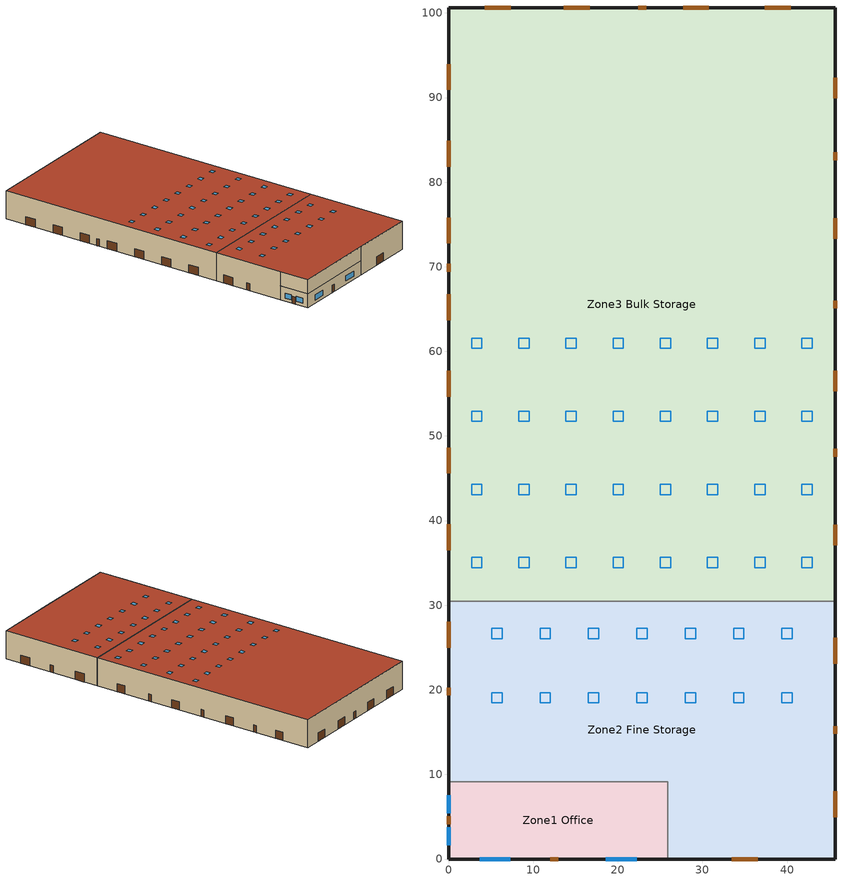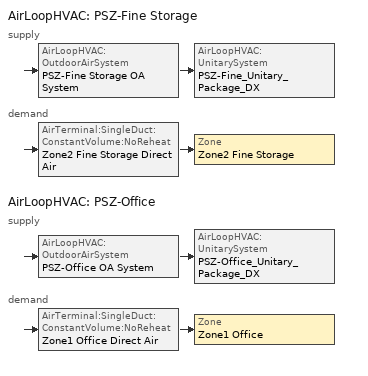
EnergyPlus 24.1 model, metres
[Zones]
Zone3 Bulk Storage
 floor ground (BulkStorageFloor_Ffactor): 45.72,100.58 45.72,30.48 0,30.48 0,100.58 z0
 wall outside (semiheated_ext_wall): 45.72,30.48 45.72,100.58 0,100.58 0,30.48 z0:8.53
 wall to Zone2 Fine Storage (semiheated_ext_wall): 45.72,30.48 0,30.48 z0:8.53
 door (Swinging Door_semi): 45.72,47.55 45.72,48.46 / 45.72,65.07 45.72,65.99 / 45.72,82.6 45.72,83.51 / 23.35,100.58 22.44,100.58 / 0,70.35 0,69.43 z0:2.13
 door (Overhead Door_semi): 0,93.95 0,90.9 / 0,84.88 0,81.83 / 0,75.82 0,72.77 / 0,66.75 0,63.7 / 0,57.68 0,54.63 / 0,48.61 0,45.57 / 0,39.55 0,36.5 / 45.72,37.09 45.72,39.53 / 45.72,55.27 45.72,57.71 / 45.72,73.32 45.72,75.75 / 45.72,89.89 45.72,92.33 / 40.44,100.58 37.39,100.58 / 30.77,100.58 27.72,100.58 / 16.69,100.58 13.64,100.58 / 7.32,100.58 4.27,100.58 z0:2.44
 roof outside (semiheated_roof): 0,100.58 0,30.48 45.72,30.48 45.72,100.58 z8.53
 skylight (SemiHtdSkylight_U_0.75_SHGC_0.55): 41.76,34.44 42.97,34.44 42.97,35.66 41.76,35.66 z8.53; 41.76,43.08 42.97,43.08 42.97,44.3 41.76,44.3 z8.53; 41.76,51.71 42.97,51.71 42.97,52.93 41.76,52.93 z8.53; 41.76,60.35 42.97,60.35 42.97,61.57 41.76,61.57 z8.53; 36.18,34.44 37.4,34.44 37.4,35.66 36.18,35.66 z8.53; 36.18,43.08 37.4,43.08 37.4,44.3 36.18,44.3 z8.53; 36.18,51.71 37.4,51.71 37.4,52.93 36.18,52.93 z8.53; 36.18,60.35 37.4,60.35 37.4,61.57 36.18,61.57 z8.53; 30.6,34.44 31.82,34.44 31.82,35.66 30.6,35.66 z8.53; 30.6,43.08 31.82,43.08 31.82,44.3 30.6,44.3 z8.53; 30.6,60.35 31.82,60.35 31.82,61.57 30.6,61.57 z8.53; 30.6,51.71 31.82,51.71 31.82,52.93 30.6,52.93 z8.53; 25.02,34.44 26.24,34.44 26.24,35.66 25.02,35.66 z8.53; 25.02,43.08 26.24,43.08 26.24,44.3 25.02,44.3 z8.53; 25.02,51.71 26.24,51.71 26.24,52.93 25.02,52.93 z8.53; 25.02,60.35 26.24,60.35 26.24,61.57 25.02,61.57 z8.53; 19.44,34.44 20.66,34.44 20.66,35.66 19.44,35.66 z8.53; 19.44,43.08 20.66,43.08 20.66,44.3 19.44,44.3 z8.53; 19.44,51.71 20.66,51.71 20.66,52.93 19.44,52.93 z8.53; 19.44,60.35 20.66,60.35 20.66,61.57 19.44,61.57 z8.53; 13.87,34.44 15.09,34.44 15.09,35.66 13.87,35.66 z8.53; 13.87,43.08 15.09,43.08 15.09,44.3 13.87,44.3 z8.53; 13.87,51.71 15.09,51.71 15.09,52.93 13.87,52.93 z8.53; 13.87,60.35 15.09,60.35 15.09,61.57 13.87,61.57 z8.53; 8.29,34.44 9.51,34.44 9.51,35.66 8.29,35.66 z8.53; 8.29,43.08 9.51,43.08 9.51,44.3 8.29,44.3 z8.53; 8.29,51.71 9.51,51.71 9.51,52.93 8.29,52.93 z8.53; 8.29,60.35 9.51,60.35 9.51,61.57 8.29,61.57 z8.53; 2.71,34.44 3.93,34.44 3.93,35.66 2.71,35.66 z8.53; 2.71,43.08 3.93,43.08 3.93,44.3 2.71,44.3 z8.53; 2.71,51.71 3.93,51.71 3.93,52.93 2.71,52.93 z8.53; 2.71,60.35 3.93,60.35 3.93,61.57 2.71,61.57 z8.53
Zone2 Fine Storage
 floor ground (FineStorageFloor_Ffactor): 45.72,30.48 45.72,0 25.91,0 25.91,9.14 0,9.14 0,30.48 z0
 wall outside (nonres_ext_wall): 25.91,0 45.72,0 45.72,30.48 / 0,30.48 0,9.14 z0:8.53; 0,9.14 0,0 25.91,0 z4.27:8.53
 door (Swinging Door_con): 0,20.27 0,19.35 / 45.72,14.78 45.72,15.7 z0:2.13
 door (Overhead Door_con): 33.48,0 36.53,0 / 45.72,4.94 45.72,7.99 / 45.72,23.09 45.72,26.14 / 0,28.02 0,24.97 z0:2.44
 roof outside (nonres_roof): 45.72,0 45.72,30.48 0,30.48 0,0 z8.53
 skylight (Skylight_U_0.5_SHGC_0.4): 10.82,18.44 12.04,18.44 12.04,19.66 10.82,19.66 z8.53; 22.25,26.06 23.47,26.06 23.47,27.28 22.25,27.28 z8.53; 27.97,26.06 29.18,26.06 29.18,27.28 27.97,27.28 z8.53; 33.68,26.06 34.9,26.06 34.9,27.28 33.68,27.28 z8.53; 39.4,26.06 40.61,26.06 40.61,27.28 39.4,27.28 z8.53; 16.54,18.44 17.75,18.44 17.75,19.66 16.54,19.66 z8.53; 22.25,18.44 23.47,18.44 23.47,19.66 22.25,19.66 z8.53; 27.97,18.44 29.18,18.44 29.18,19.66 27.97,19.66 z8.53; 33.68,18.44 34.9,18.44 34.9,19.66 33.68,19.66 z8.53; 39.4,18.44 40.61,18.44 40.61,19.66 39.4,19.66 z8.53; 5.11,18.44 6.32,18.44 6.32,19.66 5.11,19.66 z8.53; 5.11,26.06 6.32,26.06 6.32,27.28 5.11,27.28 z8.53; 10.82,26.06 12.04,26.06 12.04,27.28 10.82,27.28 z8.53; 16.54,26.06 17.75,26.06 17.75,27.28 16.54,27.28 z8.53
Zone1 Office
 floor ground (OfficeFloor_Ffactor): 25.91,9.14 25.91,0 0,0 0,9.14 z0
 wall outside (nonres_ext_wall): 0,9.14 0,0 25.91,0 z0:4.27
 wall to Zone2 Fine Storage (Interior Wall): 25.91,0 25.91,9.14 0,9.14 z0:4.27
 window (NonresWindow_U_0.36_SHGC_0.38): 18.59,0 22.25,0 / 3.66,0 7.31,0 / 0,7.52 0,5.39 / 0,3.76 0,1.62 z0.91:2.44
 door (Swinging Door_con): 12.04,0 12.95,0 / 0,5.03 0,4.11 z0:2.13
 ceiling to Zone2 Fine Storage (InsulatedCeiling): 25.91,0 25.91,9.14 0,9.14 0,0 z4.27
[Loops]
AirLoopHVAC 'PSZ-Fine Storage'
 supply: AirLoopHVAC:OutdoorAirSystem 'PSZ-Fine Storage OA System' > AirLoopHVAC:UnitarySystem 'PSZ-Fine_Unitary_Package_DX'
 demand: AirTerminal:SingleDuct:ConstantVolume:NoReheat 'Zone2 Fine Storage Direct Air' > Zone 'Zone2 Fine Storage'
AirLoopHVAC 'PSZ-Office'
 supply: AirLoopHVAC:OutdoorAirSystem 'PSZ-Office OA System' > AirLoopHVAC:UnitarySystem 'PSZ-Office_Unitary_Package_DX'
 demand: AirTerminal:SingleDuct:ConstantVolume:NoReheat 'Zone1 Office Direct Air' > Zone 'Zone1 Office'
[Building]
Warehouse: Loads convergence tolerance value=0.04; Maximum number of warmup days=15; Minimum number of warmup days=6; North axis=90; Solar distribution=FullExterior; Temperature convergence tolerance value=0.4; Terrain=Urban
[Site:GroundTemperature:FCfactorMethod]
January ground temperature=7.1; February ground temperature=3; March ground temperature=-1; April ground temperature=0.8; May ground temperature=-0.2; June ground temperature=4.8; July ground temperature=6.1; August ground temperature=13.7; September ground temperature=22.2; October ground temperature=22.7; November ground temperature=21.7; December ground temperature=18.5
[Site:Location]
Denver-Aurora-Buckley.AFB_CO_USA WMO=724695: Elevation=1726; Latitude=39.72; Longitude=-104.75; Time zone=-7
[Site:WaterMainsTemperature]
Annual average outdoor air temperature=9.95; Calculation method=Correlation; Maximum difference in monthly average outdoor air temperatures=23.7
[SizingPeriod:DesignDay] Barometric pressure=82237; Day of month=21; Daylight saving time indicator=No; Dry bulb temperature range modifier type=DefaultMultipliers; Humidity condition type=WetBulb; Rain indicator=No; Snow indicator=No
Name | Ashrae clear sky optical depth for beam irradiance taub | Ashrae clear sky optical depth for diffuse irradiance taud | Daily dry bulb temperature range | Day type | Maximum dry bulb temperature | Month | Solar model indicator | Wetbulb or dewpoint at maximum dry bulb | Wind direction | Wind speed | Sky clearness
Denver-Aurora-Buckley.AFB_CO_USA Ann Clg .4% Condns DB=>MWB | 0.423 | 2.02 | 14.8 | SummerDesignDay | 33.9 | 7 | ASHRAETau | 15 | 30 | 3.6
Denver-Aurora-Buckley.AFB_CO_USA Ann Htg 99.6% Condns DB |  |  | 0 | WinterDesignDay | -17.9 | 12 | ASHRAEClearSky | -17.9 | 180 | 2.5 | 0
[Construction]
Bulk Storage Products: Bulk Storage Products Material
InsulatedCeiling: Interior Wall Addi Insul, G01 16mm gypsum board
Interior Wall: F07 25mm stucco, G01 16mm gypsum board, Interior Wall Addi Insul, Steel Frame/Cavity, G01 16mm gypsum board
NonresWindow_U_0.36_SHGC_0.38: Nonres Window Glazing Layer
Overhead Door_con: Overhead Door_con Panel
Overhead Door_semi: Overhead Door_semi Panel
SemiHtdSkylight_U_0.75_SHGC_0.55: Semiheated Skylight Glazing Layer
Skylight_U_0.5_SHGC_0.4: Nonres Skylight Glazing Layer
Swinging Door_con: Opaque Door panel_con
Swinging Door_semi: Opaque Door panel_semi
nonres_ext_wall: F08 Metal surface, Nonres_Exterior_Wall_Insulation, G01 16mm gypsum board
nonres_roof: F08 Metal roof surface, Nonres_Roof_Insulation
semiheated_ext_wall: F08 Metal surface, Semiheated_Exterior_Wall_Insulation, G01 16mm gypsum board
semiheated_roof: F08 Metal roof surface, Semiheated_Roof_Insulation
[Construction:FfactorGroundFloor] F factor=1.26363
Name | Area | Perimeterexposed
BulkStorageFloor_Ffactor | 3204.84 | 185.919
FineStorageFloor_Ffactor | 1156.53 | 71.6245
OfficeFloor_Ffactor | 236.88 | 35.0503
[Material]
Name | Conductivity | Density | Roughness | Solar absorptance | Specific heat | Thermal absorptance | Thickness | Visible absorptance
Bulk Storage Products Material | 1.442 | 200.231 | Rough | 0.7 | 836.8 | 0.9 | 2.4384 | 0.7
F07 25mm stucco | 0.72 | 1856 | Smooth | 0.7 | 840 | 0.9 | 0.0254 | 0.7
F08 Metal roof surface | 45.28 | 7824 | Smooth | 0.77 | 500 | 0.9 | 0.0008
F08 Metal surface | 45.28 | 7824 | Smooth |  | 500 |  | 0.0008
G01 16mm gypsum board | 0.16 | 800 | MediumSmooth |  | 1090 |  | 0.0159
Interior Wall Addi Insul | 0.04326 | 22.4258 | MediumRough | 0.7 | 836.8 | 0.9 | 2.54001e-08 | 0.7
Steel Frame/Cavity | 0.0841162 | 641.379 | MediumRough | 0.7 | 502.08 | 0.9 | 0.0889002 | 0.7
[Material:NoMass] Solar absorptance=0.7; Thermal absorptance=0.9; Visible absorptance=0.7
Name | Roughness | Thermal resistance
Nonres_Exterior_Wall_Insulation | MediumSmooth | 3.29314
Nonres_Roof_Insulation | MediumSmooth | 4.62235
Opaque Door panel_con; Opaque Door panel_semi | MediumRough | 0.475676
Overhead Door_con Panel | MediumRough | 0.567742
Overhead Door_semi Panel | MediumRough | 0.488889
Semiheated_Exterior_Wall_Insulation | MediumSmooth | 1.64444
Semiheated_Roof_Insulation | MediumSmooth | 2.0103
[WindowMaterial:SimpleGlazingSystem]
Name | Solar heat gain coefficient | U factor | Visible transmittance
Nonres Skylight Glazing Layer | 0.4 | 2.83913 | 0.4
Nonres Window Glazing Layer | 0.38 | 2.04417 | 0.38
Semiheated Skylight Glazing Layer | 0.55 | 4.258695 | 0.55
[AirLoopHVAC] Design supply air flow rate=Autosize
PSZ-Fine Storage; PSZ-Office
[AirLoopHVAC:UnitarySystem] Availability schedule=COMPACT HVAC-ALWAYS 1; Control type=Load; Cooling supply air flow rate=Autosize; Cooling supply air flow rate method=SupplyAirFlowRate; Dehumidification control type=None; Dx heating coil sizing ratio=1; Fan placement=BlowThrough; Heating supply air flow rate=Autosize; Heating supply air flow rate method=SupplyAirFlowRate; Latent load control=SensibleOnlyLoadControl; Maximum supply air temperature=Autosize; Minimum supply air temperature=2; No load supply air flow rate=Autosize; No load supply air flow rate control set to low speed=No; No load supply air flow rate method=SupplyAirFlowRate; Supply air fan operating mode schedule=FanSched; Use doas dx cooling coil=No
Name | Controlling zone or thermostat location | Cooling coil | Design specification multispeed object | Heating coil | Supply fan
PSZ-Fine_Unitary_Package_DX | Zone2 Fine Storage | PSZ-Fine Storage Cooling Coil | PSZ-Fine_Unitary_Package_DX_Perf | PSZ-Fine Storage Heating Coil | PSZ-Fine Storage_addAQ Supply Fan
PSZ-Office_Unitary_Package_DX | Zone1 Office | PSZ-Office Cooling Coil | PSZ-Office_Unitary_Package_DX_Perf | PSZ-Office Heating Coil | PSZ-Office_addAQ Supply Fan
[AirTerminal:SingleDuct:ConstantVolume:NoReheat] Availability schedule=COMPACT HVAC-ALWAYS 1; Maximum air flow rate=Autosize
Zone1 Office Direct Air; Zone2 Fine Storage Direct Air
[AvailabilityManager:NightCycle] Applicability schedule=COMPACT HVAC-ALWAYS 1; Control type=CycleOnAny; Cycling run time=1800; Cycling run time control type=FixedRunTime; Fan schedule=FanSched; Thermostat tolerance=1
PSZ-Fine Storage Availability; PSZ-Office Availability
[Coil:Cooling:DX:MultiSpeed] 2017 speed 1 rated evaporator fan power per volume flow rate=0; 2017 speed 2 rated evaporator fan power per volume flow rate=0; 2023 speed 1 rated evaporator fan power per volume flow rate=934.4; 2023 speed 2 rated evaporator fan power per volume flow rate=934.4; Apply latent degradation to speeds greater than 1=No; Apply part load fraction to speeds greater than 1=No; Availability schedule=COMPACT HVAC-ALWAYS 1; Basin heater setpoint temperature=2; Condenser type=AirCooled; Fuel type=Electricity; Maximum outdoor dry bulb temperature for crankcase heater operation=10; Number of speeds=2; Speed 1 energy input ratio function of flow fraction curve=PSZ-AC_Unitary_PackagecoolEIRFFF; Speed 1 energy input ratio function of temperature curve=PSZ-AC_Unitary_PackagecoolEIRFT; Speed 1 evaporative condenser effectiveness=0.9; Speed 1 part load fraction correlation curve=PSZ-AC_Unitary_PackagecoolPLR; Speed 1 rated waste heat fraction of power input=0.2; Speed 1 total cooling capacity function of flow fraction curve=PSZ-AC_Unitary_PackagecoolFFF; Speed 1 total cooling capacity function of temperature curve=PSZ-AC_Unitary_PackagecoolCapFT; Speed 2 energy input ratio function of flow fraction curve=PSZ-AC_Unitary_PackagecoolEIRFFF; Speed 2 energy input ratio function of temperature curve=PSZ-AC_Unitary_PackagecoolEIRFT; Speed 2 evaporative condenser effectiveness=0.9; Speed 2 part load fraction correlation curve=PSZ-AC_Unitary_PackagecoolPLR; Speed 2 rated waste heat fraction of power input=0.2; Speed 2 total cooling capacity function of flow fraction curve=PSZ-AC_Unitary_PackagecoolFFF; Speed 2 total cooling capacity function of temperature curve=PSZ-AC_Unitary_PackagecoolCapFT
Name | Speed 1 gross rated cooling cop | Speed 1 gross rated sensible heat ratio | Speed 1 gross rated total cooling capacity | Speed 1 rated air flow rate | Speed 2 gross rated cooling cop | Speed 2 gross rated sensible heat ratio | Speed 2 gross rated total cooling capacity | Speed 2 rated air flow rate
PSZ-Fine Storage Cooling Coil | 3.79883 | 0.7457 | 19319.9 | 1.33201 | 3.79883 | 0.7457 | 38639.71 | 1.99801
PSZ-Office Cooling Coil | 4.11713 | 0.79866 | 8107.42 | 0.653027 | 4.11713 | 0.79866 | 16214.84 | 0.97954
[Coil:Heating:Fuel] Fuel type=NaturalGas; Nominal capacity=Autosize; Off cycle parasitic fuel load=0; On cycle parasitic electric load=0
Name | Availability schedule | Burner efficiency | Part load fraction correlation curve
PSZ-Fine Storage Heating Coil | COMPACT HVAC-ALWAYS 1 | 0.81 | PSZ-Fine Storage Heating Coil PLF-FPLR
PSZ-Office Heating Coil | COMPACT HVAC-ALWAYS 1 | 0.81 | PSZ-Office Heating Coil PLF-FPLR
Zone3UnitHeaterHeatingCoil | Zone3HeatingCoilAvailability | 0.8
[Controller:OutdoorAir] Economizer control action type=ModulateFlow; Economizer control type=DifferentialDryBulb; Lockout type=LockoutWithHeating; Maximum fraction of outdoor air schedule=SZ_system_OA_Max_Frac_SCH; Maximum outdoor air flow rate=Autosize; Minimum limit type=FixedMinimum; Minimum outdoor air flow rate=Autosize; Minimum outdoor air schedule=MinOA_MotorizedDamper_Sched
PSZ-Fine Storage OA Controller; PSZ-Office OA Controller
[Daylighting:Controls] Daylighting method=SplitFlux; Lighting control type=ContinuousOff; Maximum allowable discomfort glare index=22; Minimum input power fraction for continuous or continuousoff dimming control=0.2; Minimum light output fraction for continuous or continuousoff dimming control=0.2; Number of stepped control steps=3; Probability lighting will be reset when needed in manual stepped control=1
Name | Daylighting reference point name 1 | Fraction of lights controlled by reference point 1 | Illuminance setpoint at reference point 1 | Daylighting reference point name 2 | Fraction of lights controlled by reference point 2 | Illuminance setpoint at reference point 2 | Glare calculation azimuth angle of view direction clockwise from zone y axis | Glare calculation daylighting reference point | Zone or space
Zone1 Office_DaylCtrl | Zone1 Office_DaylRefPt1 | 0.29 | 377 | Zone1 Office_DaylRefPt2 | 0.1 | 377 | 180 | Zone1 Office_DaylRefPt1 | Zone1 Office
Zone2 Fine Storage_DaylCtrl | Zone2 Fine Storage_DaylRefPt1 | 0.25 | 323 | Zone2 Fine Storage_DaylRefPt2 | 0.25 | 323 | 0 | Zone2 Fine Storage_DaylRefPt1 | Zone2 Fine Storage
Zone3 Bulk Storage_DaylCtrl | Zone3 Bulk Storage_DaylRefPt1 | 0.25 | 215 | Zone3 Bulk Storage_DaylRefPt2 | 0.25 | 215 | 0 | Zone3 Bulk Storage_DaylRefPt1 | Zone3 Bulk Storage
[DesignSpecification:OutdoorAir] Outdoor air flow per person=0; Outdoor air flow per zone=0; Outdoor air method=Flow/Area
Name | Outdoor air flow per zone floor area
SZ DSOA Zone1 Office | 0.000431801
SZ DSOA Zone2 Fine Storage; SZ DSOA Zone3 Bulk Storage | 0.000304801
[ElectricEquipment] Design level calculation method=EquipmentLevel; End use subcategory=MiscPlug
Name | Design level | Schedule | Zone or zonelist or space or spacelist
Bulk Storage  Plug Load | 8200.12 | Bulk Storage Plug Schedule | Zone3 Bulk Storage
Office Plug Load | 1912.5 | Office_Plug_SCH | Zone1 Office
[EnergyManagementSystem:Actuator] Actuated component control type=Electricity Rate; Actuated component type=Lights
Name | Actuated component unique
Zone1_Office_Light_Actuator | Office Lights
Zone2_Fine_Storage_Light_Actuator | Fine Storage Area Lights
Zone3_Bulk_Storage_Light_Actuator | Bulk Storage Area Lights
[EnergyManagementSystem:InternalVariable] Internal data type=Zone Floor Area
Name | Internal data index key
Zone1_Office_Area | Zone1 Office
Zone2_Fine_Storage_Area | Zone2 Fine Storage
Zone3_Bulk_Storage_Area | Zone3 Bulk Storage
[EnergyManagementSystem:Program]
SET_Zone1_Office_Light_EMS_Program: SET Zone1_Office_LSr_IP=0.093*Zone1_Office_LSr/Zone1_Office_Area; IF (Zone1_Office_Occ_Sensor <= 0) && (Zone1_Office_LSr_IP >= 0.02); SET Zone1_Office_Light_Actuator = 0.02*Zone1_Office_Area/0.09290304; ELSE; SET Zone1_Office_Light_Actuator = NULL; ENDIF
SET_Zone2_Fine_Storage_Light_EMS_Program: SET Zone2_Fine_Storage_LSr_IP=0.093*Zone2_Fine_Storage_LSr/Zone2_Fine_Storage_Area; IF (Zone1_Office_Occ_Sensor <= 0) && (Zone2_Fine_Storage_LSr_IP >= 0.02); SET Zone2_Fine_Storage_Light_Actuator = 0.02*Zone2_Fine_Storage_Area/0.09290304; ELSE; SET Zone2_Fine_Storage_Light_Actuator = NULL; ENDIF
SET_Zone3_Bulk_Storage_Light_EMS_Program: SET Zone3_Bulk_Storage_LSr_IP=0.093*Zone3_Bulk_Storage_LSr/Zone3_Bulk_Storage_Area; IF (Zone1_Office_Occ_Sensor <= 0) && (Zone3_Bulk_Storage_LSr_IP >= 0.02); SET Zone3_Bulk_Storage_Light_Actuator = 0.02*Zone3_Bulk_Storage_Area/0.09290304; ELSE; SET Zone3_Bulk_Storage_Light_Actuator = NULL; ENDIF
[EnergyManagementSystem:ProgramCallingManager]
SET_Zone1_Office_Light_EMS_Program_Prog_Manager: BeginTimestepBeforePredictor; SET_Zone1_Office_Light_EMS_Program
SET_Zone2_Fine_Storage_Light_EMS_Program_Prog_Manager: BeginTimestepBeforePredictor; SET_Zone2_Fine_Storage_Light_EMS_Program
SET_Zone3_Bulk_Storage_Light_EMS_Program_Prog_Manager: BeginTimestepBeforePredictor; SET_Zone3_Bulk_Storage_Light_EMS_Program
[EnergyManagementSystem:Sensor]
Name | Output variable or output meter | Output variable or output meter index key
OAT_F | Site Outdoor Air Drybulb Temperature
Zone1_Office_LSr | Zone Lights Electricity Rate | Zone1 Office
Zone1_Office_Occ_Sensor | People Occupant Count | Office People
Zone2_Fine_Storage_LSr | Zone Lights Electricity Rate | Zone2 Fine Storage
Zone3_Bulk_Storage_LSr | Zone Lights Electricity Rate | Zone3 Bulk Storage
[Exterior:Lights] Control option=AstronomicalClock; End use subcategory=General
Name | Design level | Schedule
Exterior_Lights_a | 113.8 | Exterior_lighting_schedule_a
Exterior_Lights_b | 3955 | Exterior_lighting_schedule_b_2016
Exterior_Lights_c | 1004.9 | Exterior_lighting_schedule_c_2016
[Fan:ConstantVolume]
Zone3UnitHeaterFan: Availability schedule=COMPACT HVAC-ALWAYS 1; End use subcategory=General; Fan total efficiency=0.536; Maximum flow rate=Autosize; Motor efficiency=0.825; Motor in airstream fraction=1; Pressure rise=49.8
[Fan:SystemModel] Availability schedule=FanSched; Design electric power consumption=Autosize; Design maximum air flow rate=Autosize; Design power sizing method=TotalEfficiencyAndPressure; Design pressure rise=622.5; Electric power minimum flow rate fraction=1; End use subcategory=General; Motor in air stream fraction=1; Night ventilation mode pressure rise=622.5; Number of speeds=1; Speed control method=Discrete; Speed electric power fraction 1=1; Speed flow fraction 1=1
Name | Fan total efficiency | Motor efficiency
PSZ-Fine Storage_addAQ Supply Fan | 0.58175 | 0.895
PSZ-Office_addAQ Supply Fan | 0.56225 | 0.865
[InternalMass]
Bulk Storage Products Surface: Zone or zonelist=Zone3 Bulk Storage; Construction=Bulk Storage Products; Surface area=6028.45
[Lights] Design level calculation method=Watts/Area; End use subcategory=LightsWired; Fraction replaceable=1; Fraction visible=0.18; Return air fraction=0; Return air fraction calculated from plenum temperature=No
Name | Fraction radiant | Schedule | Watts per floor area | Zone or zonelist or space or spacelist
Bulk Storage Area Lights | 0.42 | BLDG_LIGHT_STORAGE_SCH | 3.55209 | Zone3 Bulk Storage
Fine Storage Area Lights | 0.42 | BLDG_LIGHT_STORAGE_SCH | 7.4271 | Zone2 Fine Storage
Office Lights | 0.37 | BLDG_LIGHT_OFFICE_SCH | 6.8889 | Zone1 Office
[People]
Office People: Activity level schedule=Office Activity Schedule; Fraction radiant=0.3; Mean radiant temperature calculation type=EnclosureAveraged; Number of people=5; Number of people calculation method=People; Number of people schedule=BLDG_OCC_SCH; Sensible heat fraction=Autocalculate; Zone or zonelist or space or spacelist=Zone1 Office
[SetpointManager:MixedAir] Control variable=Temperature
Name | Setpoint node or nodelist
PSZ-Fine Storage OAMixed Air Temp Manager | PSZ-Fine Storage Mixed Air Outlet
PSZ-Office OAMixed Air Temp Manager | PSZ-Office Mixed Air Outlet
[SetpointManager:SingleZone:Cooling] Control variable=Temperature; Maximum supply air temperature=43.3333; Minimum supply air temperature=12.7778
Name | Control zone | Setpoint node or nodelist
PSZ-Fine Storage Supply Air Temp Manager - Clg | Zone2 Fine Storage | PSZ-Fine Storage Air Loop Outlet
PSZ-Office Supply Air Temp Manager - Clg | Zone1 Office | PSZ-Office Air Loop Outlet
[SetpointManager:SingleZone:Heating] Control variable=Temperature; Maximum supply air temperature=43.3333; Minimum supply air temperature=12.7778
Name | Control zone | Setpoint node or nodelist
PSZ-Fine Storage Supply Air Temp Manager - Htg | Zone2 Fine Storage | PSZ-Fine Storage Heating Coil Outlet
PSZ-Office Supply Air Temp Manager - Htg | Zone1 Office | PSZ-Office Heating Coil Outlet
[Sizing:System] 100 outdoor air in cooling=No; 100 outdoor air in heating=No; Central cooling capacity control method=OnOff; Central cooling design supply air humidity ratio=0.008; Central cooling design supply air temperature=12; Central heating design supply air humidity ratio=0.008; Central heating design supply air temperature=40; Central heating maximum system air flow ratio=1; Cooling design capacity=Autosize; Cooling design capacity method=CoolingDesignCapacity; Cooling supply air flow rate=0; Cooling supply air flow rate method=DesignDay; Design outdoor air flow rate=Autosize; Heating design capacity=Autosize; Heating design capacity method=HeatingDesignCapacity; Heating supply air flow rate=0; Heating supply air flow rate method=DesignDay; Precool design humidity ratio=0.008; Precool design temperature=11; Preheat design humidity ratio=0.008; Preheat design temperature=7; System outdoor air method=ZoneSum; Type of load to size on=Sensible; Type of zone sum to use=Coincident; Zone maximum outdoor air fraction=1
PSZ-Office; PSZ-Fine Storage
[Sizing:Zone] Account for dedicated outdoor air system=No; Cooling design air flow method=DesignDay; Dedicated outdoor air high setpoint temperature for design=Autosize; Dedicated outdoor air low setpoint temperature for design=Autosize; Dedicated outdoor air system control strategy=NeutralSupplyAir; Heating design air flow method=DesignDay; Zone cooling design supply air temperature input method=SupplyAirTemperature; Zone heating design supply air temperature input method=SupplyAirTemperature
Name | Cooling design air flow rate | Cooling minimum air flow fraction | Design specification outdoor air object | Heating design air flow rate | Heating maximum air flow fraction | Zone cooling design supply air humidity ratio | Zone cooling design supply air temperature | Zone heating design supply air humidity ratio | Zone heating design supply air temperature | Cooling minimum air flow per zone floor area | Heating maximum air flow | Heating maximum air flow per zone floor area
Zone1 Office | 0 | 0 | SZ DSOA Zone1 Office | 0 | 0 | 0.008 | 14 | 0.008 | 50
Zone2 Fine Storage | 0 | 0 | SZ DSOA Zone2 Fine Storage | 0 | 0 | 0.008 | 14 | 0.008 | 50
Zone3 Bulk Storage |  |  | SZ DSOA Zone3 Bulk Storage |  |  | 0.009 | 12.78 | 0.016 | 43.3333 | 0 | 0 | 0
[ThermostatSetpoint:DualSetpoint]
Name | Cooling setpoint temperature schedule | Heating setpoint temperature schedule
Fine Storage Thermostat Dual SP Control | Fine Storage Cooling Setpoint Schedule | Fine Storage Heating Setpoint Schedule
Office Thermostat Dual SP Control | Office Cooling Schedule | Office Heating Schedule
[ThermostatSetpoint:SingleHeating]
Heating Setpoint with SB: Setpoint temperature schedule=Bulk Storage Heating Setpoint Schedule
[UnitarySystemPerformance:Multispeed] Cooling speed supply air flow ratio 1=1; Heating speed supply air flow ratio 1=1; Cooling speed supply air flow ratio 2=1; Heating speed supply air flow ratio 2=1; No load supply air flow rate ratio=1; Number of speeds for cooling=2; Number of speeds for heating=2; Single mode operation=No
PSZ-Fine_Unitary_Package_DX_Perf; PSZ-Office_Unitary_Package_DX_Perf
[WaterHeater:Mixed]
Electric Tank: Ambient temperature indicator=Zone; Ambient temperature zone=Zone1 Office; Deadband temperature difference=2; Heater control type=Cycle; Heater fuel type=Electricity; Heater maximum capacity=6154.75; Heater minimum capacity=0; Heater thermal efficiency=1; Maximum temperature limit=82.2222; Off cycle loss coefficient to ambient temperature=0.798543; Off cycle parasitic fuel consumption rate=481; Off cycle parasitic fuel type=Electricity; Off cycle parasitic heat fraction to tank=0; On cycle loss coefficient to ambient temperature=0.798543; On cycle parasitic fuel consumption rate=481; Peak use flow rate=8.07469e-06; Setpoint temperature schedule=Hot Water Setpoint Temp Schedule; Tank volume=0.0757083; Use flow rate fraction schedule=Office DHW Schedule
[Zone] Ceiling height=Autocalculate; Floor area=Autocalculate; Multiplier=1; Part of total floor area=Yes; Type=1; Volume=Autocalculate
Zone1 Office; Zone2 Fine Storage; Zone3 Bulk Storage
[ZoneControl:Thermostat]
Name | Zone or zonelist | Control 1 | Control type schedule
Zone1 Office Thermostat | Zone1 Office | Office Thermostat Dual SP Control | COMPACT HVAC-ALWAYS 4
Zone2 Fine Storage Thermostat | Zone2 Fine Storage | Fine Storage Thermostat Dual SP Control | COMPACT HVAC-ALWAYS 4
Zone 3 Thermostat | Zone3 Bulk Storage | Heating Setpoint with SB | ZoneControlSchedule
[Zone equipment]
Zone1 Office: Zone1 Office Direct Air
Zone2 Fine Storage: Zone2 Fine Storage Direct Air
Zone3 Bulk Storage: Zone3UnitHeater, Zone3HiRadiant
[ZoneHVAC:HighTemperatureRadiant]
Zone3HiRadiant: Zone=Zone3 Bulk Storage; Availability schedule=Always Off Schedule; Combustion efficiency=0.7925; Fraction of input converted to latent energy=0; Fraction of input converted to radiant energy=0.8; Fraction of input that is lost=0; Fraction of radiant energy incident on people=0.05; Fuel type=NaturalGas; Heating design capacity=Autosize; Heating design capacity method=HeatingDesignCapacity; Heating setpoint temperature schedule=Bulk Storage Heating Setpoint Schedule; Heating throttling range=2; Fraction of radiant energy to surface 1=0.05; Surface name 1=Bulk Storage Right Wall; Fraction of radiant energy to surface 2=0.05; Surface name 2=Bulk Storage Rear Wall; Fraction of radiant energy to surface 3=0.05; Surface name 3=Bulk Storage Left Wall; Fraction of radiant energy to surface 4=0.8; Surface name 4=Bulk Storage Floor; Temperature control type=OperativeTemperature
[ZoneHVAC:UnitHeater]
Zone3UnitHeater: Availability schedule=UnitHeaterAvailability; Heating coil=Zone3UnitHeaterHeatingCoil; Heating convergence tolerance=0.001; Maximum supply air flow rate=Autosize; Supply air fan=Zone3UnitHeaterFan; Supply air fan operation during no heating=No
[ZoneInfiltration:DesignFlowRate] Temperature term coefficient=0; Velocity squared term coefficient=0
Name | Constant term coefficient | Design flow rate | Design flow rate calculation method | Schedule | Velocity term coefficient | Zone or zonelist or space or spacelist | Flow rate per exterior surface area
Bulk Storage Infiltration | 0 | 2.33023 | Flow/Zone | Bulk Storage Infil_Base Schedule | 0.224 | Zone3 Bulk Storage
Fine Storage Infiltration | 0 |  | Flow/ExteriorArea | Fine Sorage Infil Schedule | 0.224 | Zone2 Fine Storage | 0.000225765
Office Door Infiltration | 1 | 0.176508 | Flow/Zone | INFIL_Door_Opening_SCH | 0 | Zone1 Office
Office Infiltration | 0 |  | Flow/ExteriorArea | Office Infil Schedule | 0.224 | Zone1 Office | 0.000220198
[ZoneVentilation:DesignFlowRate] Delta temperature=-100; Design flow rate calculation method=Flow/Zone; Maximum outdoor temperature=100; Maximum wind speed=40; Minimum outdoor temperature=-100; Schedule=Always On Schedule; Temperature term coefficient=0; Velocity squared term coefficient=0; Zone or zonelist or space or spacelist=Zone3 Bulk Storage
Name | Constant term coefficient | Design flow rate | Fan pressure rise | Fan total efficiency | Maximum indoor temperature | Minimum indoor temperature | Velocity term coefficient | Ventilation type
Bulk Storage Ventilation-1 | 1 | 37.76 | 31.1361 | 0.51 | 100 | 29.4444 | 0 | Exhaust
Bulk Storage Ventilation-2 | 0 | 0.943841 |  | 1 | 29.4444 | -73.3333 | 0.224 | Natural
[Curve:Biquadratic] Maximum value of x=23.88889; Maximum value of y=46.11111; Minimum value of x=12.77778; Minimum value of y=23.88889
Name | Coefficient1 constant | Coefficient2 x | Coefficient3 x 2 | Coefficient4 y | Coefficient5 y 2 | Coefficient6 x y
PSZ-AC_Unitary_PackagecoolCapFT | 0.942588 | 0.00954335 | 0.00068377 | -0.0110427 | 5.249e-06 | -9.72e-06
PSZ-AC_Unitary_PackagecoolEIRFT | 0.342414 | 0.034885 | -0.0006237 | 0.00497722 | 0.000437951 | -0.000728028
[Curve:Cubic] Maximum value of x=1; Minimum value of x=0; Coefficient1 constant=0.8; Coefficient2 x=0.2; Coefficient3 x 2=0; Coefficient4 x 3=0
PSZ-Fine Storage Heating Coil PLF-FPLR; PSZ-Office Heating Coil PLF-FPLR
[Curve:Quadratic]
Name | Maximum value of x | Minimum value of x | Coefficient1 constant | Coefficient2 x | Coefficient3 x 2
PSZ-AC_Unitary_PackagecoolEIRFFF | 1.5 | 0.5 | 1.1552 | -0.1808 | 0.0256
PSZ-AC_Unitary_PackagecoolFFF | 1.5 | 0.5 | 0.8 | 0.2 | 0
PSZ-AC_Unitary_PackagecoolPLR | 1 | 0 | 0.85 | 0.15 | 0
[Schedule:Compact]
Always Off Schedule: THROUGH: 12/31, FOR: AllDays, UNTIL: 24:00, 0
Always On Schedule: THROUGH: 12/31, FOR: AllDays, UNTIL: 24:00, 1
BLDG_LIGHT_OFFICE_SCH: Through: 12/31, For: Weekdays Saturday, Until: 6:00, 0.18, Until: 7:00, 0.187889, Until: 8:00, 0.343101, Until: 12:00, 0.629018, Until: 13:00, 0.555497, Until: 17:00, 0.629018, Until: 18:00, 0.498313, Until: 24:00, 0.18, For: SummerDesignDay, Until: 24:00, 1, For: WinterDesignDay, Until: 24:00, 0, For: Sunday Holidays AllOtherDays, Until: 24:00, 0.18
BLDG_LIGHT_STORAGE_SCH: Through: 12/31, For: Weekdays Saturday, Until: 7:00, 0.1, Until: 8:00, 0.6, Until: 9:00, 0.75, Until: 16:00, 0.85, Until: 17:00, 0.75, Until: 18:00, 0.6, Until: 24:00, 0.1, For: SummerDesignDay, Until: 24:00, 1, For: WinterDesignDay, Until: 24:00, 0, For: Sunday Holidays AllOtherDays, Until: 24:00, 0.1
BLDG_OCC_SCH: Through: 12/31, For: Weekdays Saturday WinterDesignDay, Until: 06:00, 0, Until: 07:00, 0.11, Until: 08:00, 0.21, Until: 12:00, 1, Until: 13:00, 0.53, Until: 17:00, 1, Until: 18:00, 0.32, Until: 24:00, 0, For: SummerDesignDay, Until: 06:00, 1e-09, Until: 07:00, 0.11, Until: 08:00, 0.21, Until: 12:00, 1, Until: 13:00, 0.53, Until: 17:00, 1, Until: 18:00, 0.32, Until: 24:00, 1e-09, For: Sunday Holidays AllOtherDays, Until: 24:00, 0
Bulk Storage Heating Setpoint Schedule: Through: 12/31, For: AllDays, Until: 24:00, 10
COMPACT HVAC-ALWAYS 1; ZoneControlSchedule: Through: 12/31, For: AllDays, Until: 24:00, 1
COMPACT HVAC-ALWAYS 4: Through: 12/31, For: AllDays, Until: 24:00, 4
Exterior_lighting_schedule_a: Through:12/31, For:AllDays, Until: 06:00, 0, Until: 24:00, 1
Exterior_lighting_schedule_b_2016: Through:12/31, For:AllDays, Until: 06:00, 0.5, Until: 24:00, 1
Exterior_lighting_schedule_c_2016: Through:12/31, For:AllDays, Until: 06:00, 0.5, Until: 20:00, 1, Until: 24:00, 0.5
FanSched: Through: 12/31, For: WeekDays Saturday CustomDay1 CustomDay2, Until: 7:00, 0, Until: 18:00, 1, Until: 24:00, 0, For: Sunday Holiday, Until: 24:00, 0, For: SummerDesignDay, Until: 24:00, 1, For: WinterDesignDay, Until: 24:00, 1
Fine Storage Cooling Setpoint Schedule: Through: 12/31, For: AllDays, Until: 24:00, 26.7
Fine Storage Heating Setpoint Schedule: Through: 12/31, For: AllDays, Until: 24:00, 15.56
Hot Water Setpoint Temp Schedule: THROUGH: 12/31, FOR: AllDays, UNTIL: 24:00, 60
INFIL_Door_Opening_SCH: Through: 12/31, For: Weekdays, Until: 06:00, 0, Until: 07:00, 0.131, Until: 08:00, 1, Until: 12:00, 0.131, Until: 13:00, 1, Until: 17:00, 0.131, Until: 18:00, 1, Until: 19:00, 0.131, Until: 24:00, 0, For: Saturday Sunday Holidays AllOtherDays, Until: 24:00, 0
MinOA_MotorizedDamper_Sched: Through: 12/31, For: WeekDays Saturday CustomDay1 CustomDay2, Until: 8:00, 0, Until: 18:00, 1, Until: 24:00, 0, For: Sunday Holiday, Until: 24:00, 0, For: SummerDesignDay, Until: 24:00, 1, For: WinterDesignDay, Until: 24:00, 1
Office Activity Schedule: Through: 12/31, For: AllDays, Until: 24:00, 131.85
Office_Plug_SCH: Through: 12/31, For: SummerDesignDay, Until: 24:00, 1, For: WinterDesignDay, Until: 24:00, 0, For: Weekdays Saturday, Until: 06:00, 0.245687, Until: 07:00, 0.287852, Until: 08:00, 0.479753, Until: 12:00, 0.959505, Until: 13:00, 0.901935, Until: 17:00, 0.959505, Until: 18:00, 0.479753, Until: 24:00, 0.245687, For: AllOtherDays, Until: 24:00, 0.245687
[Schedule:Constant]
SZ_system_OA_Max_Frac_SCH: Hourly value=0.75
[Schedule:Day:Hourly]
Bulk Storage INFIL_Base WD: 0.765, 0.765, 0.765, 0.765, 0.765, 0.765, 0.765, 0.765, 1, 1, 1, 1, 0.765, 1, 1, 1, 1, 0.765, 0.765, 0.765, 0.765, 0.765, 0.765, 0.765
Bulk Storage INFIL_Base WEH: 0.765, 0.765, 0.765, 0.765, 0.765, 0.765, 0.765, 0.765, 0.765, 0.765, 0.765, 0.765, 0.765, 0.765, 0.765, 0.765, 0.765, 0.765, 0.765, 0.765, 0.765, 0.765, 0.765, 0.765
Bulk Storage PLUG WD: 0.25, 0.25, 0.25, 0.25, 0.25, 0.25, 0.25, 0.25, 1, 1, 1, 1, 0.25, 1, 1, 1, 1, 0.25, 0.25, 0.25, 0.25, 0.25, 0.25, 0.25
Bulk Storage PLUG WEH: 0, 0, 0, 0, 0, 0, 0, 0, 0, 0, 0, 0, 0, 0, 0, 0, 0, 0, 0, 0, 0, 0, 0, 0
Fine Storage INFIL WD; Office Infiltration WD: 1, 1, 1, 1, 1, 1, 1, 1.25, 1.25, 0.5, 0.5, 0.5, 0.5, 0.5, 0.5, 0.5, 1.25, 1.25, 1, 1, 1, 1, 1, 1
Fine Storage INFIL WEH; Office Infiltration WEH; SYS Day   1: 1, 1, 1, 1, 1, 1, 1, 1, 1, 1, 1, 1, 1, 1, 1, 1, 1, 1, 1, 1, 1, 1, 1, 1
Office Cooling WD_NO_OPTIMUM: 29.4, 29.4, 29.4, 29.4, 29.4, 29.4, 23.9, 23.9, 23.9, 23.9, 23.9, 23.9, 23.9, 23.9, 23.9, 23.9, 23.9, 23.9, 29.4, 29.4, 29.4, 29.4, 29.4, 29.4
Office Cooling WD_YES_OPTIMUM: 29.4, 29.4, 29.4, 29.4, 29.4, 29.4, 27.8, 25.6, 23.9, 23.9, 23.9, 23.9, 23.9, 23.9, 23.9, 23.9, 23.9, 23.9, 29.4, 29.4, 29.4, 29.4, 29.4, 29.4
Office Cooling WEH: 29.4, 29.4, 29.4, 29.4, 29.4, 29.4, 29.4, 29.4, 29.4, 29.4, 29.4, 29.4, 29.4, 29.4, 29.4, 29.4, 29.4, 29.4, 29.4, 29.4, 29.4, 29.4, 29.4, 29.4
Office DHW WD: 0, 0, 0, 0, 0, 0, 0.05, 0.101, 0.399, 0.501, 0.501, 0.696, 0.9, 0.798, 0.696, 0.798, 0.297, 0.05, 0, 0, 0, 0, 0, 0
Office DHW WEH: 0.015, 0.015, 0.015, 0.015, 0.015, 0.015, 0.015, 0.015, 0.015, 0.015, 0.015, 0.015, 0.015, 0.015, 0.015, 0.015, 0.015, 0.015, 0.015, 0.015, 0.015, 0.015, 0.015, 0.015
Office Heating WD_NO_OPTIMUM: 15.6, 15.6, 15.6, 15.6, 15.6, 15.6, 21.1, 21.1, 21.1, 21.1, 21.1, 21.1, 21.1, 21.1, 21.1, 21.1, 21.1, 21.1, 15.6, 15.6, 15.6, 15.6, 15.6, 15.6
Office Heating WD_YES_OPTIMUM: 15.6, 15.6, 15.6, 15.6, 15.6, 15.6, 17.8, 20, 21.1, 21.1, 21.1, 21.1, 21.1, 21.1, 21.1, 21.1, 21.1, 21.1, 15.6, 15.6, 15.6, 15.6, 15.6, 15.6
Office Heating WEH: 15.6, 15.6, 15.6, 15.6, 15.6, 15.6, 15.6, 15.6, 15.6, 15.6, 15.6, 15.6, 15.6, 15.6, 15.6, 15.6, 15.6, 15.6, 15.6, 15.6, 15.6, 15.6, 15.6, 15.6
[Schedule:Week:Daily]
Bulk Storage Infil_Base Wk Schedule: Bulk Storage INFIL_Base WEH, Bulk Storage INFIL_Base WD, Bulk Storage INFIL_Base WD, Bulk Storage INFIL_Base WD, Bulk Storage INFIL_Base WD, Bulk Storage INFIL_Base WD, Bulk Storage INFIL_Base WD, Bulk Storage INFIL_Base WEH, Bulk Storage INFIL_Base WD, Bulk Storage INFIL_Base WD, Bulk Storage INFIL_Base WD, Bulk Storage INFIL_Base WD
Bulk Storage Plug Wk Schedule: Bulk Storage PLUG WEH, Bulk Storage PLUG WD, Bulk Storage PLUG WD, Bulk Storage PLUG WD, Bulk Storage PLUG WD, Bulk Storage PLUG WD, Bulk Storage PLUG WD, Bulk Storage PLUG WEH, Bulk Storage PLUG WD, Bulk Storage PLUG WD, Bulk Storage PLUG WD, Bulk Storage PLUG WD
Fine Storage Infil Wk Schedule: Fine Storage INFIL WEH, Fine Storage INFIL WD, Fine Storage INFIL WD, Fine Storage INFIL WD, Fine Storage INFIL WD, Fine Storage INFIL WD, Fine Storage INFIL WD, Fine Storage INFIL WEH, Fine Storage INFIL WD, Fine Storage INFIL WD, Fine Storage INFIL WD, Fine Storage INFIL WD
Office Cooling Wk Schedule: Office Cooling WEH, Office Cooling WD_NO_OPTIMUM, Office Cooling WD_NO_OPTIMUM, Office Cooling WD_NO_OPTIMUM, Office Cooling WD_NO_OPTIMUM, Office Cooling WD_NO_OPTIMUM, Office Cooling WD_NO_OPTIMUM, Office Cooling WEH, Office Cooling WD_YES_OPTIMUM, Office Cooling WD_YES_OPTIMUM, Office Cooling WD_NO_OPTIMUM, Office Cooling WD_NO_OPTIMUM
Office DHW Wk Schedule: Office DHW WEH, Office DHW WD, Office DHW WD, Office DHW WD, Office DHW WD, Office DHW WD, Office DHW WD, Office DHW WEH, Office DHW WD, Office DHW WD, Office DHW WD, Office DHW WD
Office Heating Wk Schedule: Office Heating WEH, Office Heating WD_NO_OPTIMUM, Office Heating WD_NO_OPTIMUM, Office Heating WD_NO_OPTIMUM, Office Heating WD_NO_OPTIMUM, Office Heating WD_NO_OPTIMUM, Office Heating WD_NO_OPTIMUM, Office Heating WEH, Office Heating WD_YES_OPTIMUM, Office Heating WD_YES_OPTIMUM, Office Heating WD_NO_OPTIMUM, Office Heating WD_NO_OPTIMUM
Office Infil Wk Schedule: Office Infiltration WEH, Office Infiltration WD, Office Infiltration WD, Office Infiltration WD, Office Infiltration WD, Office Infiltration WD, Office Infiltration WD, Office Infiltration WEH, Office Infiltration WD, Office Infiltration WD, Office Infiltration WD, Office Infiltration WD
SYS-ON: SYS Day   1, SYS Day   1, SYS Day   1, SYS Day   1, SYS Day   1, SYS Day   1, SYS Day   1, SYS Day   1, SYS Day   1, SYS Day   1, SYS Day   1, SYS Day   1
[Schedule:Year]
Bulk Storage Infil_Base Schedule: Bulk Storage Infil_Base Wk Schedule, 1, 1, 12, 31
Bulk Storage Plug Schedule: Bulk Storage Plug Wk Schedule, 1, 1, 12, 31
Fine Sorage Infil Schedule: Fine Storage Infil Wk Schedule, 1, 1, 12, 31
Office Cooling Schedule: Office Cooling Wk Schedule, 1, 1, 12, 31
Office DHW Schedule: Office DHW Wk Schedule, 1, 1, 12, 31
Office Heating Schedule: Office Heating Wk Schedule, 1, 1, 12, 31
Office Infil Schedule: Office Infil Wk Schedule, 1, 1, 12, 31
UnitHeaterAvailability; Zone3HeatingCoilAvailability: SYS-ON, 1, 1, 12, 31
